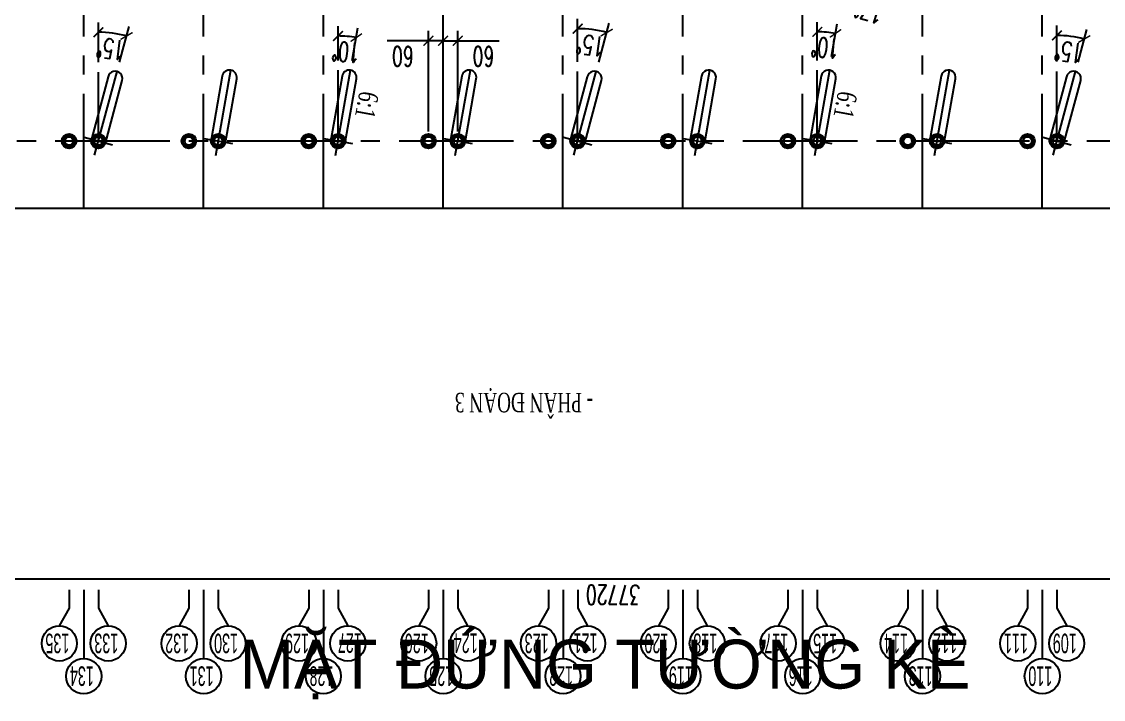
# Model space of a CAD drawing. Extents: x -57534 to 10615, y -13723 to 96319.
# Drawn here: x -31148 to -26724, y 45275 to 48046 of the extents above; entities that cross this region are included whole.
import ezdxf
from ezdxf.enums import TextEntityAlignment as Align

# ---------------------------------------------------------------- set-up
doc = ezdxf.new("R2010")
doc.units = 0
doc.header["$LTSCALE"] = 5
doc.header["$MEASUREMENT"] = 0
doc.linetypes.add('CENTER2', pattern=[1.125, 0.75, -0.125, 0.125, -0.125])
doc.layers.get('0').update_dxf_attribs({"linetype": 'CONTINUOUS'})
doc.layers.get('DEFPOINTS').update_dxf_attribs({"linetype": 'CONTINUOUS'})
for name, color, linetype in [('BORDER', 2, 'CONTINUOUS'), ('CENTER', 9, 'CENTER2'), ('DIMENSION', 4, 'CONTINUOUS'), ('HATCH', 7, 'CONTINUOUS'), ('Net vang', 2, 'CONTINUOUS'), ('PILE-D600', 20, 'CONTINUOUS'), ('TEXT', 3, 'CONTINUOUS')]:
    doc.layers.add(name, color=color, linetype=linetype)
doc.styles.add('CMB-1', font='VHBLACK.TTF', dxfattribs={"width": 0.8})
doc.styles.add('DIM', font='romans.shx', dxfattribs={"width": 0.65})
doc.styles.get("Standard").update_dxf_attribs({"font": 'vn_vni.shx', "width": 0.9})
doc.styles.add('THUONG', font='vntimeh.shx', dxfattribs={"width": 0.65})
doc.dimstyles.new('400.Ph', dxfattribs={"dimscale": 400, "dimtxt": 0.2, "dimasz": 0.1, "dimexe": 0.1, "dimexo": 0.1, "dimgap": 0.06, "dimtad": 1, "dimdec": 0, "dimzin": 0, "dimdsep": 46, "dimtxsty": 'DIM', "dimblk": 'ARCHTICK', "dimcen": 0.15, "dimdle": 0.1, "dimclrd": 256, "dimclre": 7, "dimclrt": 6, "dimadec": 0, "dimazin": 0, "dimtfac": 1, "dimtdec": 0, "dimtix": 1, "dimtmove": 0, "dimatfit": 3, "dimfxl": 1, "dimtolj": 1, "dimtzin": 0, "dimarcsym": 0})

# ---------------------------------------------------------------- blocks, each defined once
blk = doc.blocks.new('_ArchTick')
at = {"color": 0, "linetype": 'ByBlock', "const_width": 0.15}
blk.add_lwpolyline([(-0.5, -0.5), (0.5, 0.5)], dxfattribs=at)
blk = doc.blocks.new('*D97')
at = {"layer": 'DEFPOINTS', "color": 0}
for p in [(-12849.1, 15143.5), (-50569.1, 13627.7), (-12849.1, 13627.7)]:
    blk.add_point(p, dxfattribs=at)
at = {"layer": 'DIMENSION', "color": 7, "lineweight": -2}
for p, q in [((-50569.1, 13667.7), (-50569.1, 15183.5)), ((-12849.1, 13667.7), (-12849.1, 15183.5))]:
    blk.add_line(p, q, dxfattribs=at)
at = {"layer": 'DIMENSION', "lineweight": -2}
blk.add_line((-50609.1, 15143.5), (-12809.1, 15143.5), dxfattribs=at)
at = {"layer": 'DIMENSION', "lineweight": -2, "xscale": 40, "yscale": 40, "zscale": 40, "rotation": 180}
blk.add_blockref('_ArchTick', (-50569.1, 15143.5), dxfattribs=at)
at = {"layer": 'DIMENSION', "lineweight": -2, "xscale": 40, "yscale": 40, "zscale": 40}
blk.add_blockref('_ArchTick', (-12849.1, 15143.5), dxfattribs=at)
at = {"layer": 'DIMENSION', "color": 6, "insert": (-31669.1, 15207.5), "char_height": 80, "attachment_point": 5, "style": 'DIM'}
blk.add_mtext('\\A1;37720', dxfattribs=at)
blk = doc.blocks.new('*D307')
at = {"layer": 'DEFPOINTS', "color": 0}
for p in [(-64709.5, 13352.7), (-64649.5, 13352.7), (-64649.5, 12942.5)]:
    blk.add_point(p, dxfattribs=at)
at = {"layer": 'DIMENSION', "color": 7, "lineweight": -2}
for p, q in [((-64709.5, 13312.7), (-64709.5, 12902.5)), ((-64649.5, 13312.7), (-64649.5, 12902.5))]:
    blk.add_line(p, q, dxfattribs=at)
at = {"layer": 'DIMENSION', "lineweight": -2}
for p, q in [((-64709.5, 12942.5), (-64879.2, 12942.5)), ((-64649.5, 12942.5), (-64749.5, 12942.5))]:
    blk.add_line(p, q, dxfattribs=at)
at = {"layer": 'DIMENSION', "lineweight": -2, "xscale": 40, "yscale": 40, "zscale": 40, "rotation": 180}
blk.add_blockref('_ArchTick', (-64709.5, 12942.5), dxfattribs=at)
at = {"layer": 'DIMENSION', "lineweight": -2, "xscale": 40, "yscale": 40, "zscale": 40}
blk.add_blockref('_ArchTick', (-64649.5, 12942.5), dxfattribs=at)
at = {"layer": 'DIMENSION', "color": 6, "insert": (-64814.4, 13006.5), "char_height": 80, "attachment_point": 5, "style": 'DIM'}
blk.add_mtext('\\A1;60', dxfattribs=at)
blk = doc.blocks.new('*D308')
at = {"layer": 'DEFPOINTS', "color": 0}
for p in [(-64649.5, 13352.7), (-64589.5, 13352.7), (-64649.5, 12942.5)]:
    blk.add_point(p, dxfattribs=at)
at = {"layer": 'DIMENSION', "color": 7, "lineweight": -2}
for p, q in [((-64649.5, 13312.7), (-64649.5, 12902.5)), ((-64589.5, 13312.7), (-64589.5, 12902.5))]:
    blk.add_line(p, q, dxfattribs=at)
at = {"layer": 'DIMENSION', "lineweight": -2}
for p, q in [((-64649.5, 12942.5), (-64549.5, 12942.5)), ((-64589.5, 12942.5), (-64419.8, 12942.5))]:
    blk.add_line(p, q, dxfattribs=at)
at = {"layer": 'DIMENSION', "lineweight": -2, "xscale": 40, "yscale": 40, "zscale": 40, "rotation": 180}
blk.add_blockref('_ArchTick', (-64649.5, 12942.5), dxfattribs=at)
at = {"layer": 'DIMENSION', "lineweight": -2, "xscale": 40, "yscale": 40, "zscale": 40}
blk.add_blockref('_ArchTick', (-64589.5, 12942.5), dxfattribs=at)
at = {"layer": 'DIMENSION', "color": 6, "insert": (-64484.7, 13006.5), "char_height": 80, "attachment_point": 5, "style": 'DIM'}
blk.add_mtext('\\A1;60', dxfattribs=at)
blk = doc.blocks.new('*D327')
at = {"layer": 'DEFPOINTS', "color": 0}
for p in [(-66169.1, 13394.8), (-66179.5, 13335.7), (-66179.5, 13063.1), (-66230.7, 13045.7), (-66229.4, 12908.7)]:
    blk.add_point(p, dxfattribs=at)
at = {"layer": 'DIMENSION', "color": 7, "lineweight": -2}
for p, q in [((-66179.5, 13023.1), (-66179.5, 12865.8)), ((-66237.6, 13006.3), (-66261.1, 12873))]:
    blk.add_line(p, q, dxfattribs=at)
at = {"layer": 'DIMENSION', "lineweight": -2}
blk.add_arc((-66179.5, 13335.7), 429.9, 260, 270, dxfattribs=at)
at = {"layer": 'DIMENSION', "lineweight": -2, "xscale": 40, "yscale": 40, "zscale": 40}
for p, rotation in [((-66254.2, 12912.3), 170.0000000000081), ((-66179.5, 12905.8), 359.9999999999959)]:
    blk.add_blockref('_ArchTick', p, dxfattribs=dict(at, rotation=rotation))
at = {"layer": 'DIMENSION', "color": 6, "insert": (-66211.4, 12971.2), "char_height": 80, "attachment_point": 5, "rotation": 355, "style": 'DIM'}
blk.add_mtext('\\A1;10°', dxfattribs=at)
blk = doc.blocks.new('*D330')
at = {"layer": 'DEFPOINTS', "color": 0}
for p in [(-64209.1, 13411.8), (-64219.5, 13352.7), (-64270.7, 13062.7), (-64219.5, 13063.1), (-64269.4, 12925.8)]:
    blk.add_point(p, dxfattribs=at)
at = {"layer": 'DIMENSION', "color": 7, "lineweight": -2}
for p, q in [((-64277.6, 13023.3), (-64301.1, 12890)), ((-64219.5, 13023.1), (-64219.5, 12882.9))]:
    blk.add_line(p, q, dxfattribs=at)
at = {"layer": 'DIMENSION', "lineweight": -2}
blk.add_arc((-64219.5, 13352.7), 429.8, 260, 270, dxfattribs=at)
at = {"layer": 'DIMENSION', "lineweight": -2, "xscale": 40, "yscale": 40, "zscale": 40}
for p, rotation in [((-64294.2, 12929.4), 170.0000000000071), ((-64219.5, 12922.9), 360)]:
    blk.add_blockref('_ArchTick', p, dxfattribs=dict(at, rotation=rotation))
at = {"layer": 'DIMENSION', "color": 6, "insert": (-64251.4, 12988.3), "char_height": 80, "attachment_point": 5, "rotation": 355, "style": 'DIM'}
blk.add_mtext('\\A1;10°', dxfattribs=at)
blk = doc.blocks.new('*D331')
at = {"layer": 'DEFPOINTS', "color": 0}
for p in [(-67144, 13410.6), (-67159.5, 13352.7), (-67235.7, 13068.3), (-67159.5, 13067.6), (-67234.6, 12927.2)]:
    blk.add_point(p, dxfattribs=at)
at = {"layer": 'DIMENSION', "color": 7, "lineweight": -2}
for p, q in [((-67246.1, 13029.6), (-67281.7, 12896.7)), ((-67159.5, 13027.6), (-67159.5, 12880.6))]:
    blk.add_line(p, q, dxfattribs=at)
at = {"layer": 'DIMENSION', "lineweight": -2}
blk.add_arc((-67159.5, 13352.7), 432, 255, 270, dxfattribs=at)
at = {"layer": 'DIMENSION', "lineweight": -2, "xscale": 40, "yscale": 40, "zscale": 40}
for p, rotation in [((-67271.4, 12935.4), 165.0000000000066), ((-67159.5, 12920.6), 359.9999999999993)]:
    blk.add_blockref('_ArchTick', p, dxfattribs=dict(at, rotation=rotation))
at = {"layer": 'DIMENSION', "color": 6, "insert": (-67207.6, 12987.8), "char_height": 80, "attachment_point": 5, "rotation": 352.5, "style": 'DIM'}
blk.add_mtext('\\A1;15°', dxfattribs=at)
blk = doc.blocks.new('*D332')
at = {"layer": 'DEFPOINTS', "color": 0}
for p in [(-65184, 13410.6), (-65199.5, 13352.7), (-65275.7, 13068.3), (-65199.5, 13068.5), (-65279.3, 12900.1)]:
    blk.add_point(p, dxfattribs=at)
at = {"layer": 'DIMENSION', "color": 7, "lineweight": -2}
for p, q in [((-65286.1, 13029.6), (-65328.8, 12870.1)), ((-65199.5, 13028.5), (-65199.5, 12853.1))]:
    blk.add_line(p, q, dxfattribs=at)
at = {"layer": 'DIMENSION', "lineweight": -2}
blk.add_arc((-65199.5, 13352.7), 459.6, 255, 270, dxfattribs=at)
at = {"layer": 'DIMENSION', "lineweight": -2, "xscale": 40, "yscale": 40, "zscale": 40}
for p, rotation in [((-65318.5, 12908.8), 165.0000000000066), ((-65199.5, 12893.1), 359.999999999999)]:
    blk.add_blockref('_ArchTick', p, dxfattribs=dict(at, rotation=rotation))
at = {"layer": 'DIMENSION', "color": 6, "insert": (-65251.2, 12960.5), "char_height": 80, "attachment_point": 5, "rotation": 352.5, "style": 'DIM'}
blk.add_mtext('\\A1;15°', dxfattribs=at)
blk = doc.blocks.new('*D333')
at = {"layer": 'DEFPOINTS', "color": 0}
for p in [(-63224, 13410.6), (-63239.5, 13352.7), (-63315.7, 13068.3), (-63239.5, 13070.5), (-63316.8, 12914.4)]:
    blk.add_point(p, dxfattribs=at)
at = {"layer": 'DIMENSION', "color": 7, "lineweight": -2}
for p, q in [((-63326.1, 13029.6), (-63365.1, 12884.2)), ((-63239.5, 13030.5), (-63239.5, 12867.6))]:
    blk.add_line(p, q, dxfattribs=at)
at = {"layer": 'DIMENSION', "lineweight": -2}
blk.add_arc((-63239.5, 13352.7), 445, 255, 270, dxfattribs=at)
at = {"layer": 'DIMENSION', "lineweight": -2, "xscale": 40, "yscale": 40, "zscale": 40}
for p, rotation in [((-63354.7, 12922.8), 165.0000000000064), ((-63239.5, 12907.6), 359.999999999999)]:
    blk.add_blockref('_ArchTick', p, dxfattribs=dict(at, rotation=rotation))
at = {"layer": 'DIMENSION', "color": 6, "insert": (-63289.3, 12974.9), "char_height": 80, "attachment_point": 5, "rotation": 352.5, "style": 'DIM'}
blk.add_mtext('\\A1;15°', dxfattribs=at)
blk = doc.blocks.new('*D335')
at = {"layer": 'DEFPOINTS', "color": 0}
for p in [(-66502.3, 12778.3), (-66549.5, 12584), (-66463.4, 12584.3), (-66549.5, 12302.7), (-66567.1, 12245.3)]:
    blk.add_point(p, dxfattribs=at)
at = {"layer": 'DIMENSION', "color": 7, "lineweight": -2}
for p, q in [((-66549.5, 12624), (-66549.5, 12820.6)), ((-66451.8, 12622.5), (-66398.1, 12798))]:
    blk.add_line(p, q, dxfattribs=at)
at = {"layer": 'DIMENSION', "lineweight": -2}
blk.add_arc((-66549.5, 12302.7), 478, 73, 90, dxfattribs=at)
at = {"layer": 'DIMENSION', "lineweight": -2, "xscale": 40, "yscale": 40, "zscale": 40}
for p, rotation in [((-66549.5, 12780.6), 180.0000000000009), ((-66409.8, 12759.8), 343.0000000000082)]:
    blk.add_blockref('_ArchTick', p, dxfattribs=dict(at, rotation=rotation))
at = {"layer": 'DIMENSION', "color": 6, "insert": (-66391.1, 12821), "char_height": 80, "attachment_point": 5, "rotation": 343, "style": 'DIM'}
blk.add_mtext('\\A1;17°', dxfattribs=at)
blk = doc.blocks.new('pd3')
at = {"layer": 'HATCH'}
h = blk.add_hatch(dxfattribs=at)
h.set_pattern_fill('ANSI31', color=256, scale=50, style=0)
h.set_pattern_definition([(45, (-59090.761, -6280.5305), (-4.4194174, 4.4194174), [])])
h.paths.add_polyline_path([(-67189.5, 13352.7, 1), (-67129.5, 13352.7, 1)])
h.paths.add_polyline_path([(-67142.5, 13352.7, -1), (-67176.5, 13352.7, -1)], flags=16)
h = blk.add_hatch(dxfattribs=at)
h.set_pattern_fill('ANSI31', color=256, scale=50, style=0)
h.set_pattern_definition([(45, (-58970.761, -6280.5305), (-4.4194174, 4.4194174), [])])
h.paths.add_polyline_path([(-67069.5, 13352.7, 1), (-67009.5, 13352.7, 1)])
h.paths.add_polyline_path([(-67022.5, 13352.7, -1), (-67056.5, 13352.7, -1)], flags=16)
h = blk.add_hatch(dxfattribs=at)
h.set_pattern_fill('ANSI31', color=256, scale=50, style=0)
h.set_pattern_definition([(45, (-58600.761, -6280.5305), (-4.4194174, 4.4194174), [])])
h.paths.add_polyline_path([(-66699.5, 13352.7, 1), (-66639.5, 13352.7, 1)])
h.paths.add_polyline_path([(-66652.5, 13352.7, -1), (-66686.5, 13352.7, -1)], flags=16)
h = blk.add_hatch(dxfattribs=at)
h.set_pattern_fill('ANSI31', color=256, scale=50, style=0)
h.set_pattern_definition([(45, (-58480.761, -6280.5305), (-4.4194174, 4.4194174), [])])
h.paths.add_polyline_path([(-66579.5, 13352.7, 1), (-66519.5, 13352.7, 1)])
h.paths.add_polyline_path([(-66532.5, 13352.7, -1), (-66566.5, 13352.7, -1)], flags=16)
h = blk.add_hatch(dxfattribs=at)
h.set_pattern_fill('ANSI31', color=256, scale=50, style=0)
h.set_pattern_definition([(45, (-58110.761, -6280.5305), (-4.4194174, 4.4194174), [])])
h.paths.add_polyline_path([(-66209.5, 13352.7, 1), (-66149.5, 13352.7, 1)])
h.paths.add_polyline_path([(-66162.5, 13352.7, -1), (-66196.5, 13352.7, -1)], flags=16)
h = blk.add_hatch(dxfattribs=at)
h.set_pattern_fill('ANSI31', color=256, scale=50, style=0)
h.set_pattern_definition([(45, (-57990.761, -6280.5305), (-4.4194174, 4.4194174), [])])
h.paths.add_polyline_path([(-66089.5, 13352.7, 1), (-66029.5, 13352.7, 1)])
h.paths.add_polyline_path([(-66042.5, 13352.7, -1), (-66076.5, 13352.7, -1)], flags=16)
h = blk.add_hatch(dxfattribs=at)
h.set_pattern_fill('ANSI31', color=256, scale=50, style=0)
h.set_pattern_definition([(45, (-57620.761, -6280.5305), (-4.4194174, 4.4194174), [])])
h.paths.add_polyline_path([(-65719.5, 13352.7, 1), (-65659.5, 13352.7, 1)])
h.paths.add_polyline_path([(-65672.5, 13352.7, -1), (-65706.5, 13352.7, -1)], flags=16)
h = blk.add_hatch(dxfattribs=at)
h.set_pattern_fill('ANSI31', color=256, scale=50, style=0)
h.set_pattern_definition([(45, (-57500.761, -6280.5305), (-4.4194174, 4.4194174), [])])
h.paths.add_polyline_path([(-65599.5, 13352.7, 1), (-65539.5, 13352.7, 1)])
h.paths.add_polyline_path([(-65552.5, 13352.7, -1), (-65586.5, 13352.7, -1)], flags=16)
h = blk.add_hatch(dxfattribs=at)
h.set_pattern_fill('ANSI31', color=256, scale=50, style=0)
h.set_pattern_definition([(45, (-57130.761, -6280.5305), (-4.4194174, 4.4194174), [])])
h.paths.add_polyline_path([(-65229.5, 13352.7, 1), (-65169.5, 13352.7, 1)])
h.paths.add_polyline_path([(-65182.5, 13352.7, -1), (-65216.5, 13352.7, -1)], flags=16)
h = blk.add_hatch(dxfattribs=at)
h.set_pattern_fill('ANSI31', color=256, scale=50, style=0)
h.set_pattern_definition([(45, (-57010.761, -6280.5305), (-4.4194174, 4.4194174), [])])
h.paths.add_polyline_path([(-65109.5, 13352.7, 1), (-65049.5, 13352.7, 1)])
h.paths.add_polyline_path([(-65062.5, 13352.7, -1), (-65096.5, 13352.7, -1)], flags=16)
h = blk.add_hatch(dxfattribs=at)
h.set_pattern_fill('ANSI31', color=256, scale=50, style=0)
h.set_pattern_definition([(45, (-56640.761, -6280.5305), (-4.4194174, 4.4194174), [])])
h.paths.add_polyline_path([(-64739.5, 13352.7, 1), (-64679.5, 13352.7, 1)])
h.paths.add_polyline_path([(-64692.5, 13352.7, -1), (-64726.5, 13352.7, -1)], flags=16)
h = blk.add_hatch(dxfattribs=at)
h.set_pattern_fill('ANSI31', color=256, scale=50, style=0)
h.set_pattern_definition([(45, (-56520.761, -6280.5305), (-4.4194174, 4.4194174), [])])
h.paths.add_polyline_path([(-64619.5, 13352.7, 1), (-64559.5, 13352.7, 1)])
h.paths.add_polyline_path([(-64572.5, 13352.7, -1), (-64606.5, 13352.7, -1)], flags=16)
h = blk.add_hatch(dxfattribs=at)
h.set_pattern_fill('ANSI31', color=256, scale=50, style=0)
h.set_pattern_definition([(45, (-56150.761, -6280.5305), (-4.4194174, 4.4194174), [])])
h.paths.add_polyline_path([(-64249.5, 13352.7, 1), (-64189.5, 13352.7, 1)])
h.paths.add_polyline_path([(-64202.5, 13352.7, -1), (-64236.5, 13352.7, -1)], flags=16)
h = blk.add_hatch(dxfattribs=at)
h.set_pattern_fill('ANSI31', color=256, scale=50, style=0)
h.set_pattern_definition([(45, (-56030.761, -6280.5305), (-4.4194174, 4.4194174), [])])
h.paths.add_polyline_path([(-64129.5, 13352.7, 1), (-64069.5, 13352.7, 1)])
h.paths.add_polyline_path([(-64082.5, 13352.7, -1), (-64116.5, 13352.7, -1)], flags=16)
h = blk.add_hatch(dxfattribs=at)
h.set_pattern_fill('ANSI31', color=256, scale=50, style=0)
h.set_pattern_definition([(45, (-55660.761, -6280.5305), (-4.4194174, 4.4194174), [])])
h.paths.add_polyline_path([(-63759.5, 13352.7, 1), (-63699.5, 13352.7, 1)])
h.paths.add_polyline_path([(-63712.5, 13352.7, -1), (-63746.5, 13352.7, -1)], flags=16)
h = blk.add_hatch(dxfattribs=at)
h.set_pattern_fill('ANSI31', color=256, scale=50, style=0)
h.set_pattern_definition([(45, (-55540.761, -6280.5305), (-4.4194174, 4.4194174), [])])
h.paths.add_polyline_path([(-63639.5, 13352.7, 1), (-63579.5, 13352.7, 1)])
h.paths.add_polyline_path([(-63592.5, 13352.7, -1), (-63626.5, 13352.7, -1)], flags=16)
h = blk.add_hatch(dxfattribs=at)
h.set_pattern_fill('ANSI31', color=256, scale=50, style=0)
h.set_pattern_definition([(45, (-55170.761, -6280.5305), (-4.4194174, 4.4194174), [])])
h.paths.add_polyline_path([(-63269.5, 13352.7, 1), (-63209.5, 13352.7, 1)])
h.paths.add_polyline_path([(-63222.5, 13352.7, -1), (-63256.5, 13352.7, -1)], flags=16)
h = blk.add_hatch(dxfattribs=at)
h.set_pattern_fill('ANSI31', color=256, scale=50, style=0)
h.set_pattern_definition([(45, (-55050.761, -6280.5305), (-4.4194174, 4.4194174), [])])
h.paths.add_polyline_path([(-63149.5, 13352.7, 1), (-63089.5, 13352.7, 1)])
h.paths.add_polyline_path([(-63102.5, 13352.7, -1), (-63136.5, 13352.7, -1)], flags=16)
at = {"layer": 'BORDER'}
blk.add_lwpolyline([(-69156.5, 13627.7), (-61612.5, 13627.7)], dxfattribs=at)
at = {"layer": 'CENTER', "ltscale": 125}
for p, q in [((-67099.5, 13627.7), (-67099.5, 11227.7)), ((-66609.5, 13627.7), (-66609.5, 11227.7)), ((-66119.5, 13627.7), (-66119.5, 11227.7)), ((-65629.5, 13627.7), (-65629.5, 11227.7)), ((-65139.5, 13627.7), (-65139.5, 11227.7)), ((-64649.5, 13627.7), (-64649.5, 11227.7)), ((-64159.5, 13627.7), (-64159.5, 11227.7)), ((-63669.5, 13627.7), (-63669.5, 11227.7)), ((-63179.5, 13627.7), (-63179.5, 11227.7)), ((-67144, 13410.6), (-67235.7, 13068.3)), ((-66659.1, 13411.8), (-66720.7, 13062.7)), ((-66169.1, 13411.8), (-66230.7, 13062.7)), ((-65679.1, 13411.8), (-65740.7, 13062.7)), ((-65184, 13410.6), (-65275.7, 13068.3)), ((-64699.1, 13411.8), (-64760.7, 13062.7)), ((-64209.1, 13411.8), (-64270.7, 13062.7)), ((-63719.1, 13411.8), (-63780.7, 13062.7)), ((-63224, 13410.6), (-63315.7, 13068.3)), ((-67101.6, 13337.2), (-67217.5, 13368.2)), ((-66610.4, 13342.3), (-66728.6, 13363.1)), ((-66120.4, 13342.3), (-66238.6, 13363.1)), ((-65630.4, 13342.3), (-65748.6, 13363.1)), ((-65141.6, 13337.2), (-65257.5, 13368.2)), ((-64650.4, 13342.3), (-64768.6, 13363.1)), ((-64160.4, 13342.3), (-64278.6, 13363.1)), ((-63670.4, 13342.3), (-63788.6, 13363.1)), ((-63181.6, 13337.2), (-63297.5, 13368.2)), ((-69156.5, 13352.7), (-61612.5, 13352.7))]:
    blk.add_line(p, q, dxfattribs=at)
at = {"layer": 'DIMENSION'}
for p, q in [((-67159.5, 13352.7), (-67159.5, 13067.6)), ((-66179.5, 13352.7), (-66179.5, 13063.1)), ((-65199.5, 13352.7), (-65199.5, 13068.5)), ((-64219.5, 13352.7), (-64219.5, 13063.1)), ((-63239.5, 13352.7), (-63239.5, 13070.5))]:
    blk.add_line(p, q, dxfattribs=at)
at = {"layer": 'PILE-D600', "linetype": 'Continuous', "ltscale": 0.7}
for points in [[(-67188.5, 13360.5), (-67257, 13105, 1), (-67199, 13089.5), (-67130.6, 13344.9)], [(-65228.5, 13360.5), (-65297, 13105, 1), (-65239, 13089.5), (-65170.6, 13344.9)], [(-63268.5, 13360.5), (-63337, 13105, 1), (-63279, 13089.5), (-63210.6, 13344.9)], [(-66699.1, 13357.9), (-66745, 13097.5, 1), (-66685.9, 13087.1), (-66640, 13347.5)], [(-66209.1, 13357.9), (-66255, 13097.5, 1), (-66195.9, 13087.1), (-66150, 13347.5)], [(-65719.1, 13357.9), (-65765, 13097.5, 1), (-65705.9, 13087.1), (-65660, 13347.5)], [(-64739.1, 13357.9), (-64785, 13097.5, 1), (-64725.9, 13087.1), (-64680, 13347.5)], [(-64249.1, 13357.9), (-64295, 13097.5, 1), (-64235.9, 13087.1), (-64190, 13347.5)], [(-63759.1, 13357.9), (-63805, 13097.5, 1), (-63745.9, 13087.1), (-63700, 13347.5)]]:
    blk.add_lwpolyline(points, format="xyb", dxfattribs=at)
for centre, radius in [((-67159.5, 13352.7), 30), ((-67159.5, 13352.7), 17), ((-67039.5, 13352.7), 30), ((-67039.5, 13352.7), 17), ((-66669.5, 13352.7), 30), ((-66669.5, 13352.7), 17), ((-66549.5, 13352.7), 30), ((-66549.5, 13352.7), 17), ((-66179.5, 13352.7), 30), ((-66179.5, 13352.7), 17), ((-66059.5, 13352.7), 30), ((-66059.5, 13352.7), 17), ((-65689.5, 13352.7), 30), ((-65689.5, 13352.7), 17), ((-65569.5, 13352.7), 30), ((-65569.5, 13352.7), 17), ((-65199.5, 13352.7), 30), ((-65199.5, 13352.7), 17), ((-65079.5, 13352.7), 30), ((-65079.5, 13352.7), 17), ((-64709.5, 13352.7), 30), ((-64709.5, 13352.7), 17), ((-64589.5, 13352.7), 30), ((-64589.5, 13352.7), 17), ((-64219.5, 13352.7), 30), ((-64219.5, 13352.7), 17), ((-64099.5, 13352.7), 30), ((-64099.5, 13352.7), 17), ((-63729.5, 13352.7), 30), ((-63729.5, 13352.7), 17), ((-63609.5, 13352.7), 30), ((-63609.5, 13352.7), 17), ((-63239.5, 13352.7), 30), ((-63239.5, 13352.7), 17), ((-63119.5, 13352.7), 30), ((-63119.5, 13352.7), 17)]:
    blk.add_circle(centre, radius, dxfattribs=at)
at = {"layer": 'TEXT', "style": 'THUONG', "width": 0.7}
for p in [(-66241.6, 13140.2), (-64284.6, 13140.4)]:
    blk.add_text('6:1', height=80, rotation=79.5709, dxfattribs=at).set_placement(p, align=Align.BOTTOM_LEFT)
at = {"layer": 'DIMENSION'}
for base, line1, line2, picture, middle in [((-67234.6, 12927.2), ((-67159.5, 13352.7), (-67159.5, 13067.6)), ((-67144, 13410.6), (-67235.7, 13068.3)), '*D331', (-67207.6, 12987.8)), ((-65279.3, 12900.1), ((-65199.5, 13352.7), (-65199.5, 13068.5)), ((-65184, 13410.6), (-65275.7, 13068.3)), '*D332', (-65251.2, 12960.5)), ((-64269.4, 12925.8), ((-64219.5, 13352.7), (-64219.5, 13063.1)), ((-64209.1, 13411.8), (-64270.7, 13062.7)), '*D330', (-64251.4, 12988.3)), ((-63316.8, 12914.4), ((-63239.5, 13352.7), (-63239.5, 13070.5)), ((-63224, 13410.6), (-63315.7, 13068.3)), '*D333', (-63289.3, 12974.9)), ((-66229.4, 12908.7), ((-66179.5, 13335.7), (-66179.5, 13063.1)), ((-66169.1, 13394.8), (-66230.7, 13045.7)), '*D327', (-66211.4, 12971.2))]:
    dim = blk.add_angular_dim_2l(base=base, line1=line1, line2=line2, dimstyle='400.Ph', dxfattribs=at)
    dim.commit()
    dim.dimension.update_dxf_attribs({"geometry": picture, "text_midpoint": middle})
dim = blk.add_linear_dim(base=(-64649.5, 12942.5), p1=(-64709.5, 13352.7), p2=(-64649.5, 13352.7), dimstyle='400.Ph', dxfattribs=at)
dim.commit()
dim.dimension.update_dxf_attribs({"geometry": '*D307', "text_midpoint": (-64814.4, 12942.5), "dimtype": 128})
dim = blk.add_linear_dim(base=(-64649.5, 12942.5), p1=(-64589.5, 13352.7), p2=(-64649.5, 13352.7), angle=180, dimstyle='400.Ph', dxfattribs=at)
dim.commit()
dim.dimension.update_dxf_attribs({"geometry": '*D308', "text_midpoint": (-64484.7, 12942.5), "dimtype": 128})
dim = blk.add_angular_dim_2l(base=(-66502.3, 12778.3), line1=((-66567.1, 12245.3), (-66463.4, 12584.3)), line2=((-66549.5, 12302.7), (-66549.5, 12584)), dimstyle='400.Ph', dxfattribs=at)
dim.commit()
dim.dimension.update_dxf_attribs({"geometry": '*D335', "text_midpoint": (-66409.8, 12759.8), "dimtype": 130})
blk = doc.blocks.new('A$C7E87390C')
at = {"layer": 'Net vang'}
for p, q in [((17913.5, 9259), (17913.5, 9539.8)), ((18403.5, 9259), (18403.5, 9539.8)), ((18893.5, 9259), (18893.5, 9539.8)), ((19383.5, 9259), (19383.5, 9539.8)), ((19873.5, 9259), (19873.5, 9539.8)), ((20363.5, 9259), (20363.5, 9539.8)), ((20853.5, 9259), (20853.5, 9539.8)), ((21343.5, 9259), (21343.5, 9539.8)), ((21833.5, 9259), (21833.5, 9539.8)), ((17853.5, 9334.1), (17813.5, 9405.9)), ((17973.5, 9334.1), (18013.5, 9405.9)), ((18343.5, 9334.1), (18303.5, 9405.9)), ((18463.5, 9334.1), (18503.5, 9405.9)), ((18833.5, 9334.1), (18793.5, 9405.9)), ((18953.5, 9334.1), (18993.5, 9405.9)), ((19323.5, 9334.1), (19283.5, 9405.9)), ((19443.5, 9334.1), (19483.5, 9405.9)), ((19813.5, 9334.1), (19773.5, 9405.9)), ((19933.5, 9334.1), (19973.5, 9405.9)), ((20303.5, 9334.1), (20263.5, 9405.9)), ((20423.5, 9334.1), (20463.5, 9405.9)), ((20793.5, 9334.1), (20753.5, 9405.9)), ((20913.5, 9334.1), (20953.5, 9405.9)), ((21283.5, 9334.1), (21243.5, 9405.9)), ((21403.5, 9334.1), (21443.5, 9405.9)), ((21773.5, 9334.1), (21733.5, 9405.9)), ((21893.5, 9334.1), (21933.5, 9405.9)), ((17853.5, 9259), (17853.5, 9334.1)), ((17973.5, 9259), (17973.5, 9334.1)), ((18343.5, 9259), (18343.5, 9334.1)), ((18463.5, 9259), (18463.5, 9334.1)), ((18833.5, 9259), (18833.5, 9334.1)), ((18953.5, 9259), (18953.5, 9334.1)), ((19323.5, 9259), (19323.5, 9334.1)), ((19443.5, 9259), (19443.5, 9334.1)), ((19813.5, 9259), (19813.5, 9334.1)), ((19933.5, 9259), (19933.5, 9334.1)), ((20303.5, 9259), (20303.5, 9334.1)), ((20423.5, 9259), (20423.5, 9334.1)), ((20793.5, 9259), (20793.5, 9334.1)), ((20913.5, 9259), (20913.5, 9334.1)), ((21283.5, 9259), (21283.5, 9334.1)), ((21403.5, 9259), (21403.5, 9334.1)), ((21773.5, 9259), (21773.5, 9334.1)), ((21893.5, 9259), (21893.5, 9334.1))]:
    blk.add_line(p, q, dxfattribs=at)
for centre in [(17913.5, 9611.8), (18403.5, 9611.8), (18893.5, 9611.8), (19383.5, 9611.8), (19873.5, 9611.8), (20363.5, 9611.8), (20853.5, 9611.8), (21343.5, 9611.8), (21833.5, 9611.8), (17813.5, 9477.9), (18013.5, 9477.9), (18303.5, 9477.9), (18503.5, 9477.9), (18793.5, 9477.9), (18993.5, 9477.9), (19283.5, 9477.9), (19483.5, 9477.9), (19773.5, 9477.9), (19973.5, 9477.9), (20263.5, 9477.9), (20463.5, 9477.9), (20753.5, 9477.9), (20953.5, 9477.9), (21243.5, 9477.9), (21443.5, 9477.9), (21733.5, 9477.9), (21933.5, 9477.9)]:
    blk.add_circle(centre, 72, dxfattribs=at)
at = {"layer": 'DIMENSION'}
blk.add_blockref('pd3', (85013.1, -5928.3), dxfattribs=at)
at = {"layer": 'TEXT', "width": 0.55}
for s, p in [('110', (17921.3, 9611.8)), ('113', (18411.3, 9611.8)), ('116', (18901.3, 9611.8)), ('119', (19391.3, 9611.8)), ('122', (19881.3, 9611.8)), ('125', (20371.3, 9611.8)), ('128', (20861.3, 9611.8)), ('131', (21351.3, 9611.8)), ('134', (21841.3, 9611.8)), ('109', (17821.3, 9477.9)), ('111', (18021.3, 9477.9)), ('112', (18311.3, 9477.9)), ('114', (18511.3, 9477.9)), ('115', (18801.3, 9477.9)), ('117', (19001.3, 9477.9)), ('118', (19291.3, 9477.9)), ('120', (19491.3, 9477.9)), ('121', (19781.3, 9477.9)), ('123', (19981.3, 9477.9)), ('124', (20271.3, 9477.9)), ('126', (20471.3, 9477.9)), ('127', (20745.3, 9477.2)), ('129', (20961.3, 9477.9)), ('130', (21251.3, 9477.9)), ('132', (21451.3, 9477.9)), ('133', (21741.3, 9477.9)), ('135', (21941.3, 9477.9))]:
    blk.add_text(s, height=80, dxfattribs=at).set_placement(p, align=Align.MIDDLE)
at = {"layer": 'TEXT', "style": 'THUONG', "width": 0.65}
blk.add_text('- ph©n ®o¹n 3', height=80, dxfattribs=at).set_placement((19750.3, 8453.5))
at = {"layer": 'DIMENSION'}
dim = blk.add_linear_dim(base=(38488.5, 9215.1), p1=(768.5, 7699.4), p2=(38488.5, 7699.4), dimstyle='400.Ph', dxfattribs=at)
dim.commit()
dim.dimension.update_dxf_attribs({"geometry": '*D97', "text_midpoint": (19668.5, 9215.1), "dimtype": 128, "insert": (51337.6, -5928.3)})

msp = doc.modelspace()

# ---------------------------------------------------------------- block references
at = {"layer": 'DIMENSION', "ltscale": 5, "rotation": 180}
msp.add_blockref('A$C7E87390C', (-9060.5, 54981.5), dxfattribs=at)

# ---------------------------------------------------------------- texts
at = {"layer": 'TEXT', "color": 3, "style": 'CMB-1'}
msp.add_text('mÆt ®øng t\xadêng kÌ', height=200, dxfattribs=at).set_placement((-28762, 45319.1), align=Align.CENTER)

doc.saveas('drawing.dxf')
